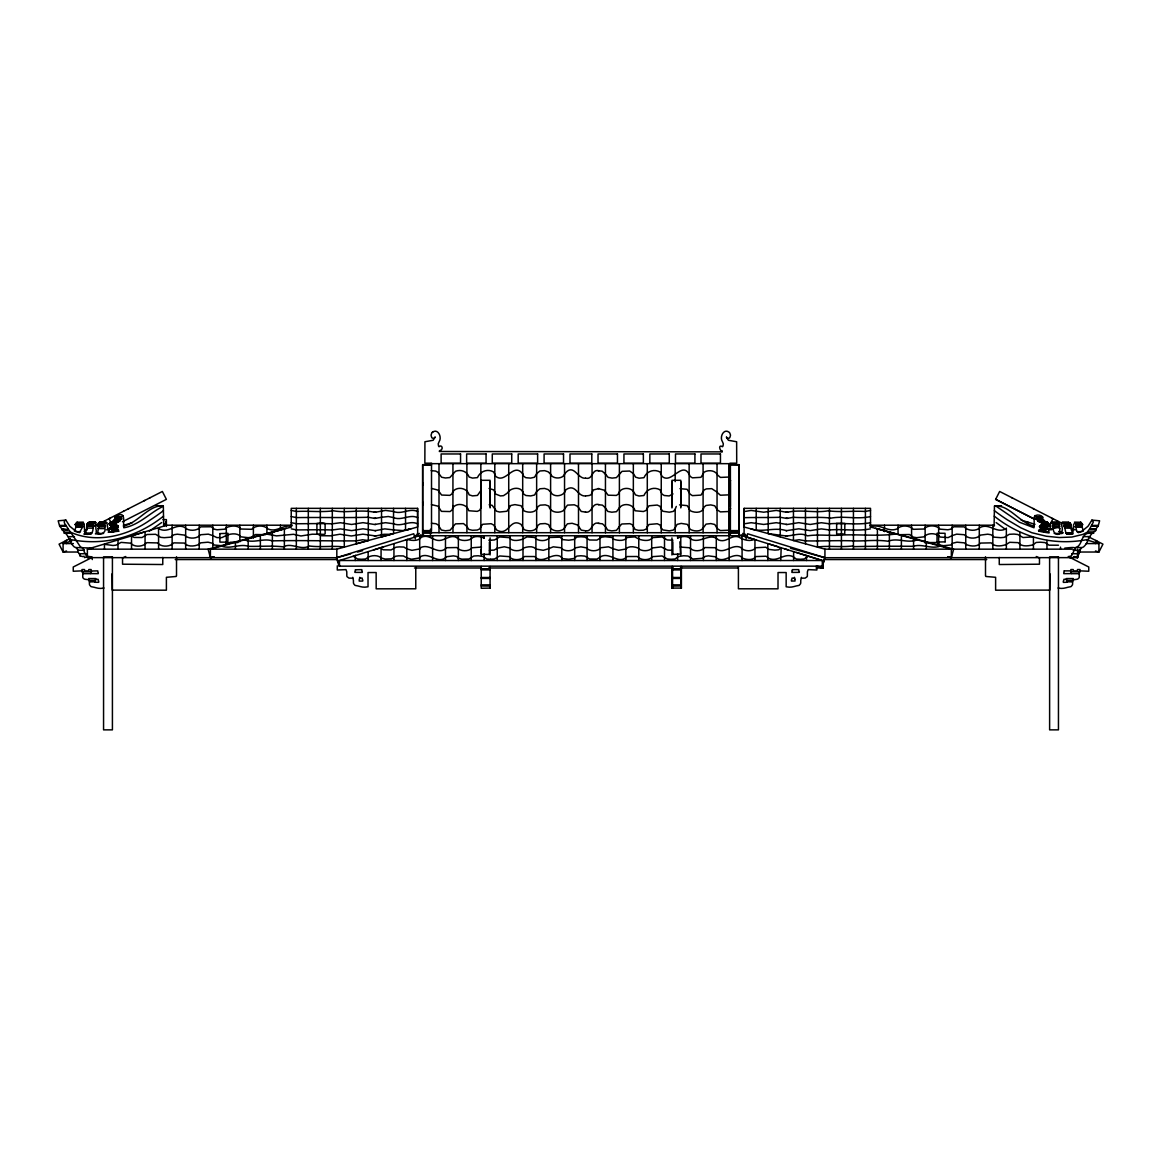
<?xml version="1.0" encoding="UTF-8"?>
<svg xmlns="http://www.w3.org/2000/svg" width="1161" height="1161" viewBox="0 0 1161 1161"><rect width="100%" height="100%" fill="white"/><g stroke="black" fill="none" stroke-linecap="round" stroke-linejoin="round"><path stroke-width="1.5" d="M422.662 533.552L422.662 464.647L431.515 464.647L431.515 530.606L422.662 530.606M730.385 534.553L730.385 464.647L739.223 464.647L739.223 534.176M756.174 540.01L742.343 535.729L419.426 535.729L339.447 560.516L339.447 566.162L822.322 566.162L822.322 560.516L796.388 552.476M985.5 556.816L985.5 575.682A4.586 4.586 0 0 0 985.82 576.466L995.616 577.307L995.616 590.194L1049.791 590.107L1049.936 573.766M999.258 557.425L999.258 564.522L1039.472 564.202L1039.472 557.977L1036.265 556.511M1070.863 570.762L1070.863 569.543L1073.228 569.543L1073.228 570.878L1077.481 570.878L1077.481 569.543L1080.078 569.543L1079.353 572.765A3.454 3.454 0 0 0 1079.266 573.418L1079.251 577.206A3.483 3.483 0 0 1 1079.004 577.931C1077.35 580.79 1072.996 578.004 1072.648 581.632A5.21 5.21 0 0 0 1072.619 582.096L1072.619 583.881A7.764 7.764 0 0 1 1072.416 584.941L1071.139 586.523A4.862 4.862 0 0 1 1070.34 586.769C1066.335 587.263 1063.752 589.295 1058.034 588.017M1073.272 579.31L1073.272 578.555L1066.349 578.555L1066.944 582.256L1063.447 582.387A3.759 3.759 0 0 1 1063.244 581.835L1063.461 580.79A3.512 3.512 0 0 1 1063.795 580.398L1063.926 579.31L1066.378 579.31M481.235 549.298L481.22 554.029M489.391 553.957L489.405 542.085M564.536 532.696L564.551 463.82M95.637 579.31L95.071 582.256L98.641 582.314A3.759 3.759 0 0 0 98.772 581.835L98.554 580.79A3.512 3.512 0 0 0 98.221 580.398L98.177 579.339L95.637 579.31L95.666 578.555L88.744 578.555L88.744 579.31M359.692 578.062L362.145 578.062L362.261 579.15A3.512 3.512 0 0 1 362.595 579.542L362.812 580.587A3.759 3.759 0 0 1 362.682 581.066L359.213 581.095L359.213 579.383A1.669 1.669 0 0 1 359.591 579.063L359.707 577.307M83.81 534.016C97.785 536.382 90.152 525.222 95.347 522.203C96.798 524.366 95.057 528.168 96.363 530.621C94.259 536.788 107.596 534.394 104.751 527.747A3.802 2.685 -90 0 0 105.564 525.86C91.85 528.357 98.656 520.375 106.565 522.494C108.104 525.207 106.87 529.808 109.221 530.243A16.965 11.987 -90 0 1 108.873 532.275L118.64 531.143L118.146 529.431L110.556 528.966L110.919 527.326L118.103 527.225L117.943 525.933L111.093 526.02L109.178 524.046L110.092 523.016L116.463 522.914L121.615 518.851L121.266 517.153L115.012 517.153C126.767 509.273 122.834 521.84 123.777 527.762C138.914 525.483 151.511 511.435 163.338 506.356L163.701 526.209M104.998 523.205L104.548 526.731M994.092 526.209L994.44 506.356C1008.575 503.642 1019.605 523.263 1034.364 526.136M105.956 522.348L99.512 522.174L98.395 523.103M422.662 485.254L423.054 483.107M93.417 524.961C81.052 528.153 88.846 519.446 94.709 522.798M1064.521 526.354C1068.715 519.867 1077.103 530.098 1063.549 525.802C1065.725 527.994 1064.84 531.782 1066.582 533.828C1074.201 536.019 1072.967 530.853 1073.548 525.236A3.628 2.569 -90 0 1 1073.635 524.482C1077.408 518.706 1074.244 531.099 1078.395 532.667A56.773 40.156 -90 0 0 1082.676 530.606L1088.017 526.252L1091.92 520.113L1099.612 520.81L1098.117 526.209L1095.999 528.734L1089.744 528.734L1087.262 532.188L1082.85 534.423L1071.908 537.05L1059.296 537.528L1046.38 536.251L1031.766 532.696L1020.824 527.791L1007.443 519.881A325.254 229.994 -90 0 1 997.299 512.857L994.367 510.651M1080.31 523.219L1080.688 522.131L1082.531 524.322L1082.125 526.978L1075.783 527.036M508.736 532.696L508.736 505.645M1051.735 529.256L1048.601 529.256L1048.572 530.243A16.965 11.987 -90 0 0 1048.92 532.275L1049.094 532.957C1019.213 528.763 1065.116 530.258 1039.487 526.586C1042.157 524.366 1047.44 527.689 1048.601 523.684C1043.899 522.247 1039.356 523.567 1036.28 519.156C1035.09 515.194 1040.996 517.951 1042.781 517.153C1041.185 514.642 1035.452 514.105 1034.349 516.819C1033.827 520.476 1034.495 524.075 1034.016 527.762L1019.474 522.232L995.311 505.645M1048.586 531.956L1045.48 531.288L1046.061 529.474M117.711 525.831L115.432 524.046L116.463 522.914M74.42 531.187C75.581 527.471 76.626 527.428 75.262 524.322C78.44 526.368 84.071 520.128 84.158 524.482A3.628 2.569 -90 0 1 84.245 525.236C84.709 530.896 84.013 536.803 91.356 533.32M65.872 520.113C59.066 522.334 76.916 533.233 61.794 528.734L59.661 526.209L58.181 520.81L65.872 520.113L69.776 526.252L75.117 530.606A56.773 40.156 -90 0 0 79.398 532.667L82.533 527.167L82.039 523.698M1000.695 506.356L1001.566 505.645M1064.376 524.961C1064.608 522.145 1060.399 521.434 1061.793 526.078C1064.971 534.757 1053.317 538.602 1053.042 527.747A3.802 2.685 -90 0 1 1052.229 525.86C1054.057 528.255 1053.869 521.144 1051.227 522.494C1049.341 524.395 1051.735 530.229 1048.601 529.256M1053.245 526.731L1059.5 526.731L1059.442 523.19L1058.222 522.145L1057.134 523.045M435.085 437.087L433.126 440.28L424.926 441.746L424.853 463.195L431.616 463.195M1051.227 522.726L1059.006 522.856M85.101 533.32C86.19 529.982 88.149 526.136 87.162 524.961M1047.701 523.016C1046.569 521.739 1041.751 520.752 1042.651 517.284L1036.396 517.284M99.309 525.86A3.802 2.685 -90 0 1 98.496 527.747L97.713 532.667L96.044 533.654M103.982 588.017C98.264 589.295 95.681 587.263 91.661 586.769A4.862 4.862 0 0 1 90.877 586.523L89.6 584.941A7.764 7.764 0 0 1 89.397 583.968L89.397 582.096A5.21 5.21 0 0 0 89.368 581.632C89.252 577.815 84.651 580.877 83.011 577.931A3.483 3.483 0 0 1 82.765 577.206L82.75 573.418A3.454 3.454 0 0 0 82.663 572.765L81.938 569.543L84.535 569.543L84.535 570.878L88.787 570.878L88.787 569.543L91.153 569.543L91.153 570.762M111.456 526.876C110.106 528.415 118.233 528.85 117.638 526.818L111.848 527.225L111.471 525.831M1064.797 548.094C1068.193 547.934 1080.02 545.931 1073.461 550.416A4.992 3.527 90 0 1 1073.736 551.577L1072.503 553.594A6.153 4.354 90 0 1 1071.937 553.739L1071.777 555.292A1.988 1.408 -90 0 1 1071.545 555.8L1068.817 556.612A13.932 9.854 90 0 1 1068.251 556.482M118.146 529.431L116.811 528.966L117.537 527.645M110.092 523.016L112.153 521.724L118.683 521.768M88.657 580.384L95.449 580.384M61.78 528.865L64.276 532.188L70.531 532.188C96.479 543.827 127.884 535.889 150.349 519.881A325.254 229.994 90 0 0 160.494 512.857L163.425 510.651M112.153 521.724L115.258 519.156L121.513 519.156M89.542 556.482A13.932 9.854 90 0 1 88.976 556.612L86.248 555.8A1.988 1.408 -90 0 1 86.016 555.292L85.856 553.739A6.153 4.354 90 0 1 85.29 553.594L84.056 551.736A4.992 3.527 -90 0 1 84.332 550.416L82.199 547.557A13.192 9.332 -90 0 1 80.457 546.889C76.249 540.736 72.214 534.176 68.035 528.865M92.996 548.094L75.944 547.557A13.192 9.332 -90 0 1 74.202 546.889C69.587 542.985 68.949 535.294 64.276 532.188M76.089 547.615L78.121 550.256L84.376 550.256M89.586 523.103L89.092 522.203L88.221 522.798M1068.207 523.103C1068.033 521.144 1071.676 524.061 1070.732 524.946M78.121 550.256L78.077 550.416A4.992 3.527 -90 0 0 77.802 551.577L79.035 553.594A6.153 4.354 -90 0 0 79.601 553.739L85.856 553.739M746.044 538.82L747.626 533.755L824.934 557.715L1077.582 557.628L1080.194 549.168M822.322 566.162L824.934 557.715L824.934 549.168L744.099 526.992L744.23 508.358M98.293 526.731L99.266 525.643M564.522 474.196C562.751 479.159 553.057 479.174 550.836 474.631M1064.826 524.685L1071.124 524.54M480.843 526.818L479.696 528.937L477.229 530.055L472.309 530.287L468.797 529.431L466.911 526.528M675.18 527.907L677.081 524.395L681.188 523.408L687.283 524.351L689.141 527.355M647.287 508.242L646.024 510.463L643.397 511.522L635.082 510.753C633.413 504.005 623.297 502.408 619.408 507.821M647.287 526.92L646.053 529.14L643.441 530.2L638.448 530.359L635.111 529.46L632.223 524.699L629.842 523.669L621.817 524.003L619.408 526.499M564.551 474.094C573.461 462.136 577.685 479.217 585.275 478.158M536.614 491.538L534.524 495.021L530.722 495.921L525.918 495.515L523.713 494.093L522.682 491.756M115.258 519.156L115.012 517.153M536.614 473.746L534.495 477.229L530.679 478.114L525.889 477.708L523.698 476.286L522.682 473.964M536.643 473.703L539.88 470.989L544.582 470.64L548.036 471.743L550.836 474.37M564.536 509.055L567.482 505.122L574.332 504.803L577.728 506.428L581.211 511.45L585.652 512.103M619.379 507.894L616.462 511.682L611.803 512.204L607.813 511.45L605.462 508.025L605.447 463.936M619.379 526.572L616.433 530.374L611.76 530.882L607.798 530.127L605.462 526.717M1083.373 531.187L1082.125 526.978M564.536 527.747L567.424 523.814L572.141 523.292L577.656 525.033L581.226 530.142L585.652 530.795M536.643 491.495L539.923 488.781L544.596 488.433L548.079 489.55L550.836 492.162M1046.409 526.818L1040.154 526.818C1042.665 528.879 1047.048 528.299 1046.322 525.831M77.439 522.914L77.105 522.131L75.726 523.669M675.165 509.302L673.38 511.377L669.331 512.19L662.858 511.261L661.248 509.2L661.248 463.936M675.165 527.979L673.38 530.055L669.331 530.867L662.858 529.953L661.248 527.878M647.316 508.141L649.014 505.79L657.213 505.05L659.999 506.298L661.219 509.099M647.316 526.818L649.028 524.467L657.228 523.742L660.014 524.99L661.219 527.791M480.872 526.717L482.744 524.264L491.118 523.698L493.686 525.019L496.618 529.953C508.779 537.166 509.534 517.225 521.1 524.438L524.061 529.547C528.719 531.811 536.658 531.549 537.848 525.352L540.141 523.843L545.249 523.538L548.703 524.641C550.241 531.317 558.818 532.464 563.854 529.039L564.507 527.82M1093.546 532.318C1088.902 534.873 1088.22 543.116 1083.59 546.889A13.192 9.332 90 0 1 1081.849 547.557L1075.594 547.557A13.192 9.332 -90 0 0 1077.335 546.889C1082.313 543.595 1081.239 535.584 1087.465 533.334C1086.754 529.793 1096.666 534.655 1096.013 528.865M703.102 528.139L706.048 524.133L710.779 523.582L714.784 524.482L717.034 528.328M703.102 532.812L703.102 509.461L704.074 507.096L706.019 505.456L710.735 504.904L714.755 505.79L717.034 509.635M1069.978 557.846L1070.529 556.772M995.63 499.346L1034.857 519.344L995.63 499.361L999.65 491.466L1062.663 523.611M1052.983 518.677L1048.978 526.557L1045.829 524.961M1066.625 534.016L1072.88 534.016L1069.891 525.657L1070.834 526.31M1089.744 528.734L1093.401 521.971L1091.92 520.113M1097.871 525.425L1091.616 525.425M108.147 532.13L112.312 531.288L111.891 529.431M564.507 509.142L563.869 510.332C558.862 513.772 550.227 512.654 548.718 505.978L545.278 504.846L540.155 505.166L537.848 506.66C536.658 512.857 528.734 513.133 524.046 510.869L521.086 505.732L514.904 504.614L510.855 505.47L506.922 511.275L499.622 512.016L496.574 511.246L492.148 505.325L489.144 504.774M481.394 506.849L479.696 510.26L477.215 511.377L468.783 510.738C466.998 503.206 453.936 501.871 452.064 509.998L450.091 511.551L441.398 511.362L438.031 506.167L431.457 504.614M1048.615 524.046L1042.36 524.046L1040.082 525.831M548.834 548.645L553.275 546.816L560.952 547.731C563.782 551.751 572.504 551.722 575.363 547.847L580.892 546.831L586.407 547.847C589.266 551.722 597.988 551.765 600.817 547.731L608.495 546.816L612.921 548.645M419.701 557.904L420.906 556.438C429.875 552.041 438.423 565.175 446.55 556.743L453.4 555.858L456.607 556.395L458.348 558.078M676.297 506.428L675.18 509.215L675.18 532.812M419.701 548.935L421.109 547.411C430.136 543.275 438.524 556.206 446.695 547.716L456.766 547.528C460.191 551.62 468.783 551.939 472.106 547.76L481.51 547.049M471.25 538.835C474.036 535.439 480.393 536.266 483.977 538.036M199.228 544.291L200.49 542.869L207.993 542.187L212.332 543.217L214.132 545.002L221.548 545.699M226.322 527.674C230.575 525.643 237.729 524.845 241.038 529.024L251.603 529.314C255.478 525.222 263.939 524.757 267.843 528.879C276.811 532.943 282.863 524.25 291.672 526.412M548.819 548.674L543.261 550.299L535.932 549.037M703.073 528.197C700.301 531.985 694.017 531.346 690.273 529.445L689.155 527.442M1006.34 528.197L1005.658 528.937C996.356 533.828 989.361 522.871 980.334 527.37C976.561 531.448 967.766 531.172 964.196 526.847L953.791 526.76L950.641 529.198L947.884 529.779L940.163 529.169C936.39 524.903 927.697 524.714 923.924 529.024L913.359 529.314C909.484 525.222 901.023 524.757 897.134 528.879C887.309 532.943 879.878 522.581 870.039 527.239M703.073 509.519C700.286 513.307 693.988 512.669 690.244 510.738L689.155 508.765M1087.465 533.334L1093.764 533.276M76.191 523.234L82.866 523.103M226.293 527.689L224.799 529.169L217.078 529.779L214.321 529.198L211.171 526.76L200.766 526.847C197.196 531.158 188.387 531.462 184.628 527.37C175.601 522.871 168.606 533.828 159.304 528.937L158.622 528.197M368.066 557.353L365.483 559.036L361.187 559.283L357.472 558.934L353.249 556.235M419.672 548.95L411.952 550.329L406.814 548.921M226.308 535.511L221.78 537.63L216.875 537.601L212.797 535.627M226.308 543.58L224.61 545.148M497.126 548.282L494.18 550.082L489.42 550.329M952.165 535.627L948.087 537.601L940.25 537.05C936.448 532.783 927.741 532.493 923.938 536.846L916.711 537.674L913.388 537.166L909.426 534.524L899.499 534.699M703.421 558.078L705.162 556.395L708.37 555.858L715.205 556.743C723.347 565.175 731.894 552.041 740.849 556.438L742.068 557.904M625.852 549.022C628.565 545.714 634.196 546.628 637.766 547.876C640.916 551.693 649.246 551.591 652.322 547.934L661.189 546.904L667.59 550.082L672.335 550.329M497.14 548.239L504.28 546.773L509.432 547.934C512.523 551.577 520.839 551.693 524.003 547.876C527.573 546.628 533.189 545.714 535.918 549.022M523.001 539.023L527.036 536.875L534.51 537.485C538.022 541.592 546.483 541.694 549.821 537.47L560.052 537.18L562.766 539.618L568.73 540.228L573.998 539.459L576.886 537.093L580.892 536.774L584.868 537.093L589.512 539.996L596.928 540.083L601.703 537.18L605.142 536.716L611.934 537.47L613.342 539.125C617.565 540.605 624.11 541.563 627.259 537.485L634.733 536.875L638.768 539.023M280.469 528.444L280.469 525.207M435.085 437.233L434.054 438.379L432.414 438.132A2.017 2.017 0 0 1 431.732 437.508L431.123 435.636A5.079 5.079 0 0 1 431.181 434.678L431.747 433.111A4.484 4.484 0 0 1 432.371 432.298C437.871 427.974 442.225 437.175 439.163 441.586A31.942 31.942 0 0 1 438.219 443.763L438.524 445.984A4.325 4.325 0 0 1 439.032 446.709C441.746 443.908 444.315 449.583 439.468 450.816A1.872 1.872 0 0 0 439.351 451.484L722.244 451.861C719.022 449.742 718.485 444.126 722.519 446.709A4.325 4.325 0 0 1 723.042 445.984L723.332 443.763A31.942 31.942 0 0 1 722.403 441.586C719.341 437.175 723.695 427.974 729.195 432.298A4.484 4.484 0 0 1 729.819 433.111L730.385 434.678A5.079 5.079 0 0 1 730.443 435.636L729.834 437.508A2.017 2.017 0 0 1 729.152 438.132L727.366 438.336L726.467 437.087M419.672 557.933L411.458 559.254L406.814 557.86M199.199 544.306C195.048 546.323 187.676 547.252 184.381 543.072L173.773 542.869C169.97 547.107 161.219 547.31 157.577 542.927L146.779 542.651C143.253 546.933 134.27 547.528 130.743 543.174L121.092 542.39L115.94 545.177L112.994 545.496L104.461 544.32M471.235 538.878C467.607 541.011 461.744 541.055 458.131 538.82C453.008 533.567 446.651 538.951 441.354 540.213C433.692 542.129 429.41 533.654 421.472 537.209C418.279 541.287 412.024 540.808 407.409 539.444L405.595 540.01M1027.021 523.35L1027.964 522.174L1027.703 523.814M481.133 490.218L477.432 495.428L472.512 495.892L469.117 494.833C467.099 486.952 454.154 485.762 451.905 493.947L449.844 495.355L441.63 495.05L437.915 490.087L431.544 488.418M121.266 517.153L122.848 515.586M952.194 535.598L956.649 534.147L964.327 534.728C967.882 539.067 976.735 539.255 980.45 535.105L987.692 534.191L990.986 534.728L994.208 537.166L1000.695 537.688L1004.192 537.354L1009.344 534.292L1013.974 534.075L1017.907 534.51L1022.986 537.528L1032.666 536.933M368.168 557.222C371.738 555.176 377.804 554.842 381.04 557.86M226.322 535.511C230.56 533.494 237.729 532.652 241.024 536.846L248.251 537.674L251.574 537.166L255.536 534.524L265.463 534.699M1083.3 536.643L1089.555 536.643M703.261 558.223L692.841 559.021L687.936 556.017L683.611 555.756L678.43 556.554L675.049 558.992L671.189 559.283L667.241 558.949L662.06 555.959L652.569 556.641C649.304 560.778 640.683 560.56 637.302 556.496L627.172 556.54C619.19 565.044 610.584 552.578 601.732 556.177L596.943 559.094L589.556 559.007L584.883 556.104L580.877 555.771L576.886 556.104L573.984 558.485L568.643 559.239L562.78 558.63L560.037 556.177C551.185 552.563 542.564 565.044 534.582 556.54L524.467 556.496C521.071 560.56 512.465 560.792 509.2 556.641L499.709 555.959L494.528 558.949L490.668 559.239M1047.237 528.966L1039.646 529.431M865.438 511.45L870.503 510.434M1040.256 527.645L1040.982 528.966M356.296 540.852L362.58 539.763L368.313 540.533L368.313 508.358M677.792 538.036C681.376 536.266 687.733 535.439 690.519 538.835M672.988 493.918L669.157 495.95L664.252 495.5L662.075 494.165L660.058 489.826C653.658 486.343 646.561 489.289 643.934 495.515L639.058 496.008L635.604 494.963L633.34 491.364M161.655 522.566L149.305 531.143M913.402 546.28C922.168 543.479 931.122 549.4 939.917 546.192M793.413 517.313L787.463 518.328A15.267 3.947 0 0 1 785.924 518.314M913.359 546.309C893.549 546.163 873.449 546.207 853.437 546.642M1068.425 522.61L1061.836 522.566M523.001 539.052C518.952 540.518 512.03 541.824 509.186 537.63L499.709 536.948L494.528 539.952L490.653 540.228M625.823 549.037L618.508 550.299L612.935 548.674M381.534 517.284L375.554 518.328M163.527 516.137C136.592 537.703 103.431 546.236 69.428 539.357M332.322 529.967L340.449 528.894L351.594 530.621L363.001 528.806L375.105 530.635M332.322 523.8L340.449 522.726L351.594 524.467L363.001 522.653L374.292 524.467A15.267 3.947 0 0 0 375.845 524.453M162.482 505.645C147.578 506.022 138.203 522.769 123.429 526.136M744.23 511.551L751.167 510.448L763.691 512.204L776.259 510.419L786.2 512.219M744.23 517.661C756.029 517.371 768.219 517.69 780.207 517.269M744.23 523.814L751.167 522.697L763.691 524.453L776.259 522.682L786.882 524.467M1076.987 556.496L1077.8 555.8A1.988 1.408 -90 0 0 1078.018 555.292L1078.192 553.739A6.153 4.354 -90 0 0 1078.758 553.594L1079.991 551.736A4.992 3.527 -90 0 0 1079.715 550.416L1073.417 550.256M381.548 517.269L388.325 516.514L393.55 517.603M1057.932 522.479L1051.227 522.494M865.409 511.493C852.914 510.68 840.448 512.436 828.185 510.811C814.471 513.22 800.988 509.273 787.463 512.219A15.267 3.947 0 0 1 785.924 512.204M128.813 508.591L128.261 508.866M150.016 497.779L149.566 497.996M85.203 530.824L86.088 530.388M66.192 540.518L65.553 540.852M110.658 517.835L109.831 518.27M356.282 540.866C328.099 541.07 300.583 540.213 272.385 540.866M65.35 540.968L66.525 540.344M85.13 530.867L86.045 530.403M105.187 520.636L104.925 520.767M123.632 511.232L123.371 511.362M144.08 500.812L144.849 500.406M70.342 538.399L59.066 544.161L63.086 552.041L77.584 552.026M84.114 531.39L87.278 529.764M95.202 525.73L162.366 491.466L166.386 499.361L122.456 521.768M108.22 529.024L111.441 527.384L106.594 529.837M91.893 557.556L73.245 567.003L73.245 571.241L81.938 570.864M332.293 523.814C320.088 523.393 308.521 523.727 296.345 523.742M793.471 517.269C805.923 518.227 818.737 516.529 830.971 518.111C844.381 515.716 857.326 519.591 870.503 516.558M332.293 529.982C320.073 529.561 308.536 529.88 296.345 529.909M754.36 539.444C748.584 541.897 742.953 539.502 738.309 536.846C730.69 534.829 726.481 543.072 718.586 539.996C709.922 531.535 700.127 544.596 690.534 538.878M1075.754 523.698L1082.241 523.742M125.751 556.511L122.544 557.977L122.544 564.202L162.772 564.522L162.758 557.425M728.774 477.055L720.4 477.418L717.28 474.733M728.774 494.862L720.4 495.225L717.28 492.525M1079.788 550.227L1081.704 547.615M808.259 556.163L804.297 558.934L800.582 559.283L796.286 559.036L792.963 556.612C784.255 552.462 777.478 562.577 768.669 558.296L766.086 556.221L755.956 556.569C753.126 560.778 745.986 559.82 742.097 557.933M672.858 541.824L672.872 554.348M416.944 534.205L419.353 533.436M353.495 556.163L355.745 555.466M383.391 546.889L373.494 549.966M84.434 557.628L87.873 556.554M728.774 511.522L720.357 511.885L717.077 509.752M728.774 530.214L720.357 530.562L717.077 528.429M71.721 540.968L63.086 543.58L63.086 552.026L66.54 550.982M95.362 533.842L98.7 532.841M108.002 530.04L112.298 528.734M123.545 525.338L132.398 522.668M212.782 535.598L208.327 534.147L200.65 534.728C197.094 539.067 188.227 539.255 184.512 535.105L177.285 534.191L173.976 534.728L170.754 537.166L164.267 537.688L160.769 537.354L155.632 534.292L147.055 534.51L141.99 537.528L134.197 537.47L131.338 535.918L145.052 531.782L145.052 549.168M292.398 525.207L166.85 525.207L87.38 549.168L87.38 557.628L90.848 556.583M99.57 522.145L100.659 523.045M84.187 556.221L83.519 556.409A13.932 9.854 -90 0 1 82.721 556.612L79.993 555.8A1.988 1.408 -90 0 1 79.761 555.292L79.601 553.739A6.153 4.354 90 0 1 79.035 553.594M368.298 540.533L356.282 543.827L356.282 508.358M381.534 536.904L393.55 533.61L393.55 508.358M90.892 549.168L90.892 548.123L87.38 549.168L336.821 549.168L417.655 526.992L417.525 508.358L291.237 508.344L291.237 527.065L210.402 549.168L210.402 557.715L213.885 556.787L210.402 557.715L208.109 549.168L286.317 528.211M87.38 557.628L336.821 557.715L350.578 553.942M357.457 552.055L362.624 550.633M414.216 536.484L417.655 535.526L417.655 508.344M1052.795 523.205L1059.442 523.19M1040.851 525.309L1047.164 525.294M488.621 554.407L481.873 554.377M679.969 488.665L687.08 489.289L690.185 494.238L692.42 495.631L700.997 495.108L704.176 489.927L706.396 488.883L711.722 488.65L717.28 492.279M926.971 542.564L936.666 542.535L940.352 545.148L943.429 545.699L950.83 545.002L952.63 543.217L956.983 542.187L964.472 542.869L965.734 544.291M680.259 547.049L689.663 547.76C692.986 551.939 701.578 551.62 705.003 547.528L715.074 547.716C723.245 556.206 731.633 543.275 740.66 547.411C743.853 551.635 752.589 551.997 755.782 547.745L765.781 547.208L768.669 549.356L774.895 550.125L778.581 549.806L781.193 547.76L780.7 560.516M679.548 504.875L687.225 505.645L689.141 508.678M1058.469 545.22L1049.036 545.177L1045.002 542.579L1040.503 542.202L1036.207 542.448L1032.811 544.901C1028.051 546.062 1021.477 547.005 1018.182 542.651L1009.693 542.303L1005.861 544.669C1001.333 546.149 994.614 547.063 991.189 542.869L980.581 543.072C977.286 547.252 969.914 546.323 965.763 544.306M870.503 522.697C856.833 525.323 843.321 522.566 829.462 523.814M870.503 528.85C856.833 531.491 843.321 528.719 829.462 529.982M877.397 549.168L877.397 528.835L896.307 534.176A20.071 5.195 0 0 0 894.594 534.176C876.903 536.324 859.155 534.263 841.565 535.018C830.144 536.092 819.129 534.075 807.505 535.845C800.626 532.13 792.745 535.961 785.924 535.961M585.463 512.103C592.516 513.467 591.486 502.452 599.018 504.6M585.463 530.795C592.516 532.144 591.486 521.144 599.018 523.292M599.032 470.756C591.399 468.652 593.242 480.103 585.623 478.143M599.032 488.549L593.387 489.927L591.254 494.383A4.629 2.569 0 0 1 589.062 495.544L585.637 495.95M801.467 578.193L805.183 578.12L807.127 576.698A3.483 3.483 0 0 0 807.374 575.958L807.388 572.17A3.454 3.454 0 0 1 807.475 571.517L808.201 569.616L816.894 570.007L816.894 565.77M375.554 512.219L385.496 510.419L393.55 511.479M672.945 540.228L667.241 539.952L662.06 536.948L652.569 537.63C649.725 541.81 642.817 540.518 638.768 539.052M375.845 530.621L374.858 530.635M284.372 549.168L284.372 528.835L265.448 534.176A20.071 5.195 0 0 1 267.161 534.176L276.536 535.889L293.501 534.292L300.96 535.976L312.251 534.205L324.209 534.35L325.138 533.871L325.109 523.48L322.903 522.9L316.909 523.437L316.938 533.944L321.612 535.714L330.464 535.816L339.941 534.234L351.304 535.976L362.9 534.176L375.83 535.961M786.607 535.99L787.477 535.99M431.457 523.292L435.955 523.713L438.031 524.845L441.369 530.026L445.432 530.78L450.076 530.243L455.46 523.872L463.529 523.596L466.896 526.455M431.166 470.626L435.694 471.076L437.9 472.28L441.615 477.244L445.461 477.984L449.829 477.563L455.533 471.264C461.164 469.189 467.099 471.439 469.131 477.04L472.527 478.085L477.447 477.621C480.132 471.468 487.141 468.405 493.585 471.903L494.789 474.225M786.621 512.219L787.085 512.219A10.217 2.641 0 0 0 787.753 512.204M786.621 518.328L787.085 518.328A10.217 2.641 0 0 0 787.753 518.314M375.54 535.99L384.001 534.292L391.039 534.292M375.511 530.635L384.77 528.879L393.55 529.895M352.712 578.193L348.997 578.12L347.052 576.698A3.483 3.483 0 0 1 346.805 575.958L346.791 572.17A3.454 3.454 0 0 0 346.704 571.517L345.978 569.616L337.285 570.007L337.285 565.77M89.484 581.85L94.868 581.821M430.455 463.66L728.774 463.66L728.774 536.513M422.662 464.893L431.515 464.893M739.223 464.893L730.385 464.676M730.733 480.785L729.935 480.785L729.935 463.195L736.713 463.195L736.64 441.746L728.426 440.28L726.467 437.233M156.227 505.645L163.338 505.92M994.455 505.92L1000.709 505.92M730.733 508.649L729.935 508.649L729.935 535.439M115.142 517.284L121.397 517.284M115.36 518.851L121.615 518.851M1036.178 518.851L1042.433 518.851M1036.28 519.156L1042.534 519.156M162.975 519.62L166.386 519.62L166.386 526.455M113.851 520.099L120.105 520.099M1037.687 520.099L1043.942 520.099M113.618 520.984L119.873 520.984M1037.919 520.984L1044.174 520.984M113.43 521.289L119.685 521.289M1038.108 521.289L1044.363 521.289M112.922 521.449L119.177 521.449M1038.616 521.449L1044.871 521.449M1039.11 521.768L1045.64 521.724M77.003 522.247L83.345 522.131M89.092 522.203L95.434 522.203M110.222 522.145L117.812 522.232M1039.98 522.232L1047.57 522.145M1051.895 522.218L1058.281 522.174M1062.359 522.203L1068.7 522.203M1074.447 522.131L1080.789 522.247M99.861 522.479L106.565 522.494M110.193 522.377L117.522 522.363M1040.271 522.363L1047.599 522.377M89.295 522.552L95.957 522.566M98.801 522.74L106.565 522.726M110.28 522.697L116.535 522.697M1041.257 522.697L1047.512 522.697M1063.084 522.798L1069.658 522.856M87.655 523.205L94.259 523.103M1063.534 523.103L1070.137 523.205M1075.057 523.132L1081.602 523.234M87.568 523.408L93.823 523.408M109.41 523.277L115.665 523.277M1041.33 522.914L1048.383 523.277M1063.969 523.408L1070.224 523.408M87.539 523.742L93.794 523.742M109.192 523.684L115.432 523.684M1042.128 523.277L1048.601 523.684M1063.998 523.742L1070.253 523.742M109.178 524.046L115.432 524.046M75.262 524.322L81.517 524.322M86.698 524.395L92.938 524.395M98.119 524.293L104.374 524.293M374.872 524.467L385.496 522.682L393.55 523.742M1053.419 524.293L1059.674 524.293M1064.855 524.395L1071.095 524.395M1076.276 524.322L1082.531 524.322M75.247 524.569L81.502 524.569M86.669 524.54L92.924 524.54M98.293 524.656L104.548 524.656M1053.245 524.656L1059.5 524.656M1076.291 524.569L1082.545 524.569M86.799 524.816L93.054 524.816M1064.739 524.816L1070.993 524.816M75.48 525.149L81.734 525.149M110.005 524.99L116.492 525.106M1041.301 525.106L1047.788 524.99M1076.058 525.149L1082.313 525.149M59.922 525.425L66.177 525.425M110.687 525.309L116.942 525.309M869.633 525.207L994.498 525.207M87.757 525.614L94.157 525.657L87.989 525.802M110.455 525.483L116.71 525.483M1041.083 525.483L1047.338 525.483M1070.036 525.614L1063.636 525.657L1069.803 525.802M87.96 526.064L94.215 526.064M111.093 526.02L117.943 525.933M1039.85 525.933L1046.7 526.02M1063.578 526.064L1069.832 526.064M59.661 526.209L65.916 526.209M86.959 526.31L93.272 526.354M98.192 526.368L104.446 526.368M1053.346 526.368L1059.601 526.368M1091.877 526.209L1098.117 526.209M76.016 526.63L82.533 526.601M98.438 526.644L104.693 526.644M112.051 526.586L118.306 526.586M1039.487 526.586L1045.742 526.586M1053.1 526.644L1059.5 526.731M1075.26 526.601L1081.776 526.63M76.365 526.804L82.62 526.804M1075.173 526.804L1081.428 526.804M75.668 526.978L82.01 527.036M112.022 526.934L118.277 526.934M1039.516 526.934L1045.771 526.934M76.278 527.167L82.533 527.167M1075.26 527.167L1081.515 527.167M86.495 528.139L92.749 528.139M1065.043 528.139L1071.298 528.139M98.017 528.589L104.272 528.589M1053.52 528.589C1064.724 524.975 1056.365 532.304 1061.749 533.654M110.556 528.966L116.811 528.966M61.664 529.474L67.918 529.474M1048.891 529.358L1052.011 529.358M1089.874 529.474L1096.129 529.474M61.722 529.619L67.977 529.619M112.167 529.648L118.422 529.648M1039.371 529.648L1045.626 529.648M1048.514 529.619L1051.648 529.619M1089.816 529.619L1096.071 529.619M730.385 530.606L739.223 530.606M786.65 530.635L798.753 528.806L810.16 530.621L821.32 528.894L829.462 529.967M112.385 531.143L118.64 531.143M1039.153 531.143L1045.408 531.143M112.312 531.288L118.567 531.288M1039.226 531.288L1045.48 531.288M75.871 531.694L80.559 531.694M1077.234 531.694L1081.921 531.694M422.662 531.999L431.515 531.999M730.385 531.999L739.223 531.999M430.455 532.696L728.774 532.696M85.812 533.044L92.067 533.044M1065.725 533.044L1071.98 533.044M64.029 533.276L70.284 533.276M422.662 533.189L431.515 533.189M730.385 533.189L739.223 533.189M1066.437 533.32L1072.691 533.32M97.335 533.465L103.59 533.465M1054.203 533.465L1060.457 533.465M84.913 534.016L91.153 534.016M420.311 535.221L423.91 535.221M738.657 535.221L743.229 535.221M415.551 535.468L420.964 535.468M741.023 535.468L746.436 535.468M374.277 535.99L375.148 535.99M786.215 535.99L768.205 533.61L768.205 508.358M68.238 536.643L74.493 536.643M1088.365 539.357C1054.362 546.236 1021.201 537.703 994.266 516.137M73.375 543.58L63.086 543.58L66.598 542.521L66.598 543.58M1086.246 543.58L1098.93 543.58L1098.93 552.026L1078.99 552.026M824.934 549.168L1072.372 549.168M1071.937 553.739L1078.192 553.739A6.153 4.354 90 0 0 1078.758 553.594M175.238 559.558L337.517 559.558L339.825 566.292M824.47 559.558L986.748 559.558M339.447 560.516L822.322 560.516L742.343 535.729M414.492 567.99L481.409 567.99M488.636 567.99L673.104 567.99M680.346 567.99L738.207 567.99M815.98 567.99L823.207 567.99L823.207 561.198M481.235 568.905L490.073 568.905M671.943 568.905L680.781 568.905M481.235 569.296L490.073 569.296M671.943 569.296L680.781 569.296M481.235 569.848L490.073 569.848M671.943 569.848L680.781 569.848M81.938 571.793L91.153 571.793M1070.863 571.793L1080.078 571.793M82.736 573.665L90.514 573.665M1071.501 573.665L1079.28 573.665M481.235 577.496L490.073 577.496M671.943 577.496L680.781 577.496M794.501 578.193L792.049 578.062L791.918 579.15A3.512 3.512 0 0 0 791.584 579.542L791.367 580.587A3.759 3.759 0 0 0 791.497 581.066L795.067 581.008L794.472 577.307M481.235 578.439L490.073 578.439M671.943 578.439L680.781 578.439M481.235 584.854L490.073 584.854M671.943 584.854L680.781 584.854M481.235 585.971L490.073 586.073M671.943 586.073L680.781 585.971M490.073 588.09L481.235 588.264L481.235 566.466M671.943 588.09L681.405 588.09M786.853 530.635L785.924 530.621M1066.567 580.384L1073.359 580.384M352.784 577.307L353.408 580.398A5.21 5.21 0 0 1 353.437 580.863L353.437 582.648A7.764 7.764 0 0 0 353.641 583.707L354.918 585.275A4.862 4.862 0 0 0 355.716 585.521C359.721 586.029 362.319 588.046 368.022 586.784L368.022 572.547L376.149 572.533L376.179 588.83L415.769 588.801L415.769 566.786M1067.148 581.821L1072.532 581.85M786.258 530.635C774.518 526.818 762.632 532.797 750.92 528.865M375.134 512.219L374.669 512.219A10.217 2.641 0 0 1 374.002 512.204M375.134 518.328L374.669 518.328A10.217 2.641 0 0 1 374.002 518.314M488.825 540.228L490.581 540.271M786.2 518.328L780.221 517.284M585.463 495.95C577.148 496.618 575.754 482.86 565.755 489.855C564.391 496.255 554.087 497.924 550.836 492.424M1044.334 531.927L1048.325 532.101M1080.078 570.864L1088.771 571.241L1088.771 567.003L1070.123 557.556M291.251 510.434L296.316 511.45M291.251 516.558L296.316 517.559M291.251 522.697L296.316 523.698M291.251 528.85L296.316 529.866M109.889 531.869L113.691 532.101M489.057 488.447L493.831 489.942L494.789 492.032M490.566 559.283L486.706 558.992L483.339 556.554L478.143 555.756L473.833 556.017L468.913 559.021L461.86 559.167L458.363 558.093M163.803 524.003L166.386 524.206M221.838 546.192C230.633 549.4 239.587 543.479 248.352 546.28M598.481 504.701L602.457 505.151L605.432 507.879M598.481 523.393L602.457 523.829L605.432 526.557M598.002 470.727L602.211 471.206L605.447 474.094M598.002 488.52L604.388 490.218L608.146 495.196L616.389 495.428L618.392 494.005C619.814 487.605 629.596 486.662 633.325 491.321M237.99 542.564L230.792 542.202L226.322 543.566L226.322 525.207M673.148 554.407L680.549 554.029L679.882 541.795M875.438 528.211L953.66 549.168L951.352 557.715L947.884 556.787L951.352 557.715L951.352 549.168L870.518 526.992L870.518 508.344L744.099 508.344L744.099 535.526L747.539 536.484M790.539 548.282L824.934 557.715M1021.114 520.113L1035.017 524.308M1044.653 527.21L1051.416 529.242M1059.195 531.593L1063.316 532.841M1086.841 539.938L1098.93 543.58L1095.418 542.521L1095.418 543.58M1095.476 550.982L1098.93 552.026L1102.95 544.146L1087.973 536.513M1077.582 557.628L1074.128 556.583L1077.582 557.628L1077.582 549.168M816.401 565.915L823.207 567.99M778.378 546.889L767.827 543.624L767.827 560.516M788.275 549.966L784.807 548.892M742.692 533.436L745.362 534.292M823.57 559.312L824.397 559.558L821.669 567.976L816.575 566.35M417.626 511.609C410.123 507.589 401.532 514.962 393.564 511.493M417.626 517.719C410.123 513.713 401.532 521.071 393.564 517.603M368.284 517.269C344.207 517.908 320.407 517.255 296.345 517.603M272.371 540.866C263.112 537.877 253.708 543.696 244.507 539.807L248.178 538.806L248.178 549.168M1011.695 497.634L1012.45 497.996M1032.913 508.445L1033.653 508.808M1051.329 517.835L1051.721 518.024M1056.829 520.636L1057.598 521.028M1069.107 526.891L1075.13 529.967M1058.643 531.477L1061.865 533.131M805.473 540.866C821.582 541.215 837.603 540.271 853.422 540.881M381.069 557.89L385.118 559.065L391.504 558.818L395.683 556.221L398.702 555.843L403.447 555.945L406.8 557.846M296.345 511.493C308.87 510.753 321.307 512.407 333.584 510.811C347.299 513.22 360.766 509.273 374.292 512.219A15.267 3.947 0 0 0 375.845 512.204M393.564 523.742C401.59 527.254 409.76 519.939 417.525 523.814M853.437 540.895C865.148 541.244 876.323 539.502 888.092 541.244C897.729 537.412 907.612 543.74 917.248 539.807L913.576 538.806L913.576 549.168M1005.179 529.169L996.138 522.566M368.342 517.313L374.292 518.328A15.267 3.947 0 0 0 375.845 518.314M829.433 523.8L821.32 522.726L810.16 524.467L798.753 522.653L787.463 524.467A15.267 3.947 0 0 1 785.924 524.453M393.564 529.909L402.649 530.562L410.834 528.865L405.537 530.316L405.537 508.358M805.458 540.852L799.174 539.763L793.456 540.533L793.456 508.358M248.396 546.309C259.933 546.7 271.543 545.423 283.429 546.875C291.527 542.143 301.12 550.938 309.189 545.975C320.392 547.542 335.5 545.394 344.295 547.121L344.295 508.358M104.432 544.306L104.461 549.168M853.422 546.628L852.566 545.975C841.362 547.499 826.255 545.423 817.46 547.121L817.46 508.358M1034.944 515.586L1036.526 517.153M381.069 548.369L383.188 549.806L391.112 549.937L395.974 547.208L399.326 546.889L403.926 547.078L406.8 548.906M158.535 528.023L158.607 549.168M633.325 473.528L629.654 471.018L622.049 471.337L616.389 477.635L612.094 478.1L608.146 477.389L605.447 474.123M717.28 474.472C714.726 470.147 708.137 469.784 704.146 472.15L700.968 477.331L692.377 477.824L690.171 476.416C682.886 458.493 671.885 485.066 662.089 476.373L660.058 472.034C653.701 468.565 646.561 471.453 643.978 477.693L639.116 478.201L635.633 477.186L633.34 473.586M109.032 518.677L111.441 523.393M91.501 556.772L92.038 557.846M1059.775 528.589L1059.296 527.747A3.802 2.685 -90 0 1 1058.614 526.383M522.668 473.877C513.481 461.628 505.528 484.572 495.616 476.242L494.804 474.327M522.668 491.669C519.736 486.299 510.695 487.867 507.647 492.598A20.143 11.175 0 0 1 506.936 493.396L503.511 495.66L500.42 495.921L495.558 493.991L494.804 492.119M415.319 538.82L413.737 533.755L336.429 557.715L339.041 566.162M423.054 504.658L422.662 502.06M91.661 556.685L92.299 559.558M112.08 573.766L112.225 590.107L166.4 590.194L166.4 577.307L176.196 576.466A4.586 4.586 0 0 0 176.516 575.682L176.516 556.816M489.986 482.033L490.102 506.689M481.133 482.047L481.235 501.407M166.226 525.019L166.154 523.771A6.647 6.647 0 0 0 165.428 521.913M703.102 509.461L703.087 463.936M680.999 481.989L681.014 506.646M672.161 482.004L672.175 506.646M1060.515 547.121L1060.515 549.168M1046.961 540.431L1046.961 549.168M1033.435 537.543L1033.435 549.168M1019.909 532.464L1019.909 549.168M1006.355 528.502L1006.355 549.168M992.829 525.207L992.829 549.168M979.289 525.207L979.289 549.168M965.749 525.207L965.749 549.168M952.165 525.207L952.165 549.168M938.639 525.207L938.639 546.381M926.318 542.303L926.318 549.168M925.128 525.207L925.128 543.043M911.574 525.207L911.574 538.109M901.386 535.54L901.386 549.168M898.048 525.207L898.048 534.147M889.384 532.246L889.384 549.168M884.493 525.207L884.493 531.607M865.409 508.358L865.409 549.168M853.437 508.358L853.437 549.168M841.42 508.358L841.42 549.168M829.447 508.358L829.447 549.168M806.489 555.466L806.489 560.516M805.473 508.358L805.473 543.827M801.395 577.307L800.771 580.398A5.21 5.21 0 0 0 800.742 580.863L800.742 582.648A7.764 7.764 0 0 1 800.539 583.707L799.261 585.275A4.862 4.862 0 0 1 798.478 585.521C794.458 586.029 791.875 588.046 786.157 586.784L786.157 572.547L778.03 572.533L778.001 588.83L738.411 588.801L738.411 566.786M793.616 551.62L793.616 560.516M780.221 508.358L780.221 536.846M756.217 508.358L756.217 530.316M754.955 539.633L754.955 560.516M742.082 535.729L742.082 560.516M739.223 464.676L739.223 536.135M730.385 482.366L730.385 506.385M729.166 535.729L729.166 560.516M717.048 463.936L717.048 532.812M716.293 535.729L716.293 560.516M703.406 535.729L703.406 560.516M690.534 535.729L690.534 560.516M689.141 463.936L689.155 532.812M681.405 566.466L681.405 588.264M680.781 507.923L680.781 480.306L671.943 480.306L671.943 507.923M680.781 537.877L680.781 554.987M680.781 566.466L680.781 588.264M677.618 535.729L677.618 538.225M677.618 553.855L677.618 560.516M675.18 463.936L675.18 481.626M672.567 566.466L672.567 588.264M671.943 537.877L671.943 554.987M671.943 566.466L671.943 588.264M664.513 535.685L664.513 560.473M661.248 509.2L661.248 532.812M651.684 535.685L651.684 560.473M647.287 463.936L647.316 532.812M638.768 535.685L638.768 560.473M633.34 463.936L633.369 532.812M625.852 535.685L625.852 560.473M619.394 463.936L619.408 532.812M612.935 535.685L612.935 560.473M605.462 507.981L605.462 532.812M599.99 535.685L599.99 560.473M592.066 463.82L592.052 532.696M587.074 535.685L587.074 560.473M578.483 463.82L578.512 532.696M574.695 535.685L574.695 560.473M561.779 535.685L561.779 560.473M550.604 463.82L550.604 532.696M548.834 535.685L548.834 560.473M536.643 463.82L536.643 532.696M535.918 535.685L535.918 560.473M523.001 535.685L523.001 560.473M522.682 463.82L522.711 532.696M510.071 535.685L510.071 560.473M508.721 463.82L508.736 505.746M497.256 535.685L497.256 560.473M494.804 463.82L494.804 532.696M490.073 507.923L490.073 480.306L481.235 480.306L481.235 507.923M490.073 537.877L490.073 554.987M490.073 566.466L490.073 588.264M484.152 535.729L484.152 538.225M484.152 553.855L484.152 560.516M481.235 537.877L481.235 554.987M480.843 463.82L480.872 532.696M471.235 535.729L471.235 560.516M466.896 463.82L466.911 532.696M458.363 535.729L458.363 560.516M452.964 505.586L452.964 532.696M452.935 463.82L452.935 505.804M445.476 535.729L445.476 560.516M439.003 463.82L439.003 532.696M432.603 535.729L432.603 560.516M430.455 529.155L430.455 536.513M422.662 464.676L422.662 536.135M419.687 535.729L419.687 560.516M406.814 539.633L406.814 560.516M393.942 543.624L393.942 560.516M381.534 508.358L381.534 536.846M381.069 547.615L381.069 560.516M368.153 551.62L368.153 560.516M355.281 555.466L355.281 560.516M336.821 549.168L336.821 557.715M332.307 508.358L332.307 549.168M320.334 508.358L320.334 549.168M308.318 508.358L308.318 549.168M296.345 508.358L296.345 549.168M272.371 532.246L272.371 549.168M266.914 525.207L266.914 534.147M260.369 535.54L260.369 549.168M253.388 525.207L253.388 538.109M239.834 525.207L239.834 541.839M235.436 542.303L235.436 549.168M212.797 525.207L212.797 548.587M199.213 525.207L199.213 549.168M185.673 525.207L185.673 549.168M172.133 525.207L172.133 549.168M131.527 535.86L131.527 549.168M118.001 539.967L118.001 549.168M84.158 524.482A3.628 2.569 90 0 1 84.245 525.236M79.993 555.8A1.988 1.408 90 0 1 79.761 555.292M722.098 450.816A1.872 1.872 0 0 1 722.215 451.484M432.371 432.298A3.628 3.628 0 0 1 432.879 431.863M794.588 579.063A1.669 1.669 0 0 1 794.966 579.383M1064.231 570.878L1064.231 571.894A1.669 1.669 0 0 0 1063.911 572.286L1063.781 572.91A6.705 6.705 0 0 0 1063.795 573.65L1071.168 573.607A7.43 7.43 0 0 0 1071.182 572.852L1071.052 572.402A2.307 2.307 0 0 0 1070.645 571.938L1070.602 570.878L1064.231 570.878M836.646 523.48L836.66 533.987L844.729 534.045L844.845 523.437L836.646 523.48M219.835 533.596L219.893 542.114L227.875 542.158L227.991 533.334L219.835 533.596M91.4 571.023L91.371 571.938A2.307 2.307 0 0 0 91.066 572.271L90.834 572.852A7.43 7.43 0 0 0 90.848 573.607L98.221 573.65A6.705 6.705 0 0 0 98.25 572.91L98.148 572.402A1.669 1.669 0 0 0 97.785 571.894L97.785 570.878L91.4 571.023M355.455 569.775L355.426 570.617A2.307 2.307 0 0 0 355.106 571.038L354.889 571.618A7.43 7.43 0 0 0 354.889 572.373L362.276 572.417A6.705 6.705 0 0 0 362.29 571.662L362.145 571.052A1.669 1.669 0 0 0 361.84 570.646L361.826 569.645L355.455 569.775M792.353 570.472L792.339 570.646A1.669 1.669 0 0 0 792.034 571.052L791.889 571.662A6.705 6.705 0 0 0 791.918 572.417L799.29 572.373A7.43 7.43 0 0 0 799.305 571.618L799.073 571.038A2.307 2.307 0 0 0 798.768 570.69L798.724 569.645L792.353 569.645L792.353 570.472M945.156 541.853L936.985 542.042L937.087 533.233L945.054 533.291L945.156 541.853M460.554 453.966L441.122 453.966L441.122 463.195L460.554 463.195L460.554 453.966M486.067 453.966L466.635 453.966L466.635 463.195L486.067 463.195L486.067 453.966M511.725 453.966L492.279 453.966L492.279 463.195L511.725 463.195L511.725 453.966M537.63 453.966L518.183 453.966L518.183 463.195L537.63 463.195L537.63 453.966M563.535 453.966L544.088 453.966L544.088 463.195L563.535 463.195L563.535 453.966M591.805 453.966L569.993 453.966L569.993 463.195L591.805 463.195L591.805 453.966M617.463 453.966L598.031 453.966L598.031 463.195L617.463 463.195L617.463 453.966M643.368 453.966L623.936 453.966L623.936 463.195L643.368 463.195L643.368 453.966M669.273 453.966L649.841 453.966L649.841 463.195L669.273 463.195L669.273 453.966M694.917 453.966L675.484 453.966L675.484 463.195L694.917 463.195L694.917 453.966M720.444 453.966L700.997 453.966L700.997 463.195L720.444 463.195L720.444 453.966M112.414 556.932L103.561 556.932L103.561 729.863L112.414 729.863L112.414 556.932M1058.455 556.932L1049.617 556.932L1049.617 729.863L1058.455 729.863L1058.455 556.932M1096.666 540.968L1095.824 540.533L1096.666 540.968"/></g></svg>
